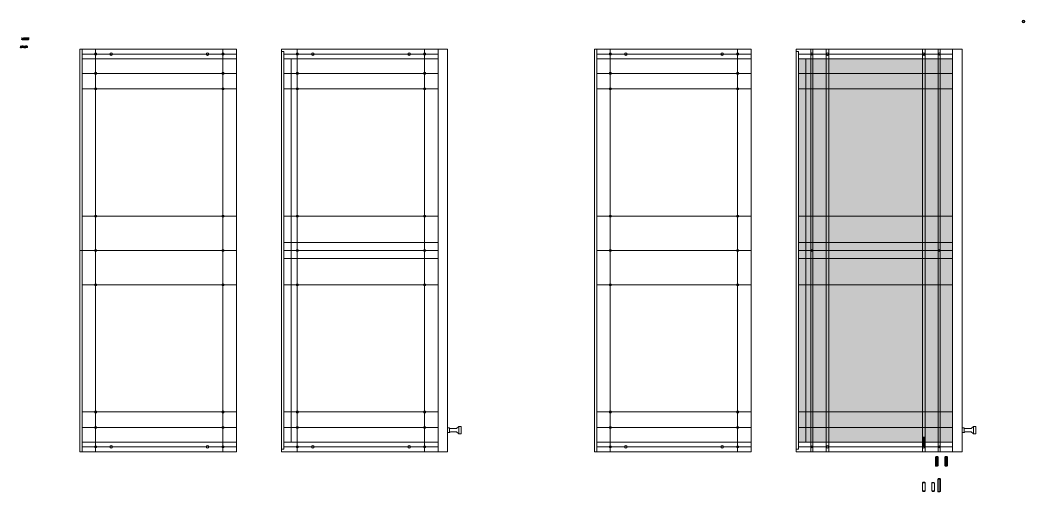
# Model space of a CAD drawing. Header units: centimetres. Extents: x -2268 to 3762, y -1681 to 1458.
# Drawn here: x 2479.5 to 2667, y -1299.6 to -1211.7 of the extents above; entities that cross this region are included whole.
import ezdxf

# ---------------------------------------------------------------- set-up
doc = ezdxf.new("R2010")
doc.units = ezdxf.units.CM
for name, color, linetype, lineweight in [('0_Num_Penna__7', 7, 'Continuous', 18), ('A-FURN_Num_Penna__252_Num_Penna__252_Num_Penna__3_Num_Penna__252_Num_Penna__252_Num_Penna__252_Num_Penna__252_Num_Penna__252_Num_Penna__252_Num_Penna__252_Num_Penna__252_Num_Penna__252_Num_Penna__252_Num_Penna__252_Num_Penna__2', 2, 'Continuous', 18), ('A-FURN_Num_Penna__252_Num_Penna__252_Num_Penna__3_Num_Penna__252_Num_Penna__252_Num_Penna__252_Num_Penna__252_Num_Penna__252_Num_Penna__252_Num_Penna__252_Num_Penna__252_Num_Penna__252_Num_Penna__252_Num_Penna__252_Num_Penna__23', 23, 'Continuous', 18), ('A-FURN_Num_Penna__252_Num_Penna__252_Num_Penna__3_Num_Penna__252_Num_Penna__252_Num_Penna__252_Num_Penna__252_Num_Penna__252_Num_Penna__252_Num_Penna__252_Num_Penna__252_Num_Penna__252_Num_Penna__252_Num_Penna__252_Num_Penna__3', 3, 'Continuous', 18), ('A-FURN_Num_Penna__252_Num_Penna__252_Num_Penna__3_Num_Penna__252_Num_Penna__252_Num_Penna__252_Num_Penna__252_Num_Penna__252_Num_Penna__252_Num_Penna__252_Num_Penna__252_Num_Penna__252_Num_Penna__252_Num_Penna__252_Num_Penna__5', 5, 'Continuous', 18), ('A-FURN_Num_Penna__252_Num_Penna__252_Num_Penna__3_Num_Penna__252_Num_Penna__252_Num_Penna__252_Num_Penna__252_Num_Penna__252_Num_Penna__252_Num_Penna__252_Num_Penna__252_Num_Penna__252_Num_Penna__252_Num_Penna__252_Num_Penna__6', 6, 'Continuous', 18), ('A-SECT-PATT_Num_Penna__6_Num_Penna__6_Num_Penna__6_Num_Penna__6_Num_Penna__6_Num_Penna__6_Num_Penna__6_Num_Penna__6_Num_Penna__6_Num_Penna__6_Num_Penna__6_Num_Penna__3_Num_Penna__3_Num_Penna__3', 3, 'Continuous', 18), ('A-SECT-PATT_Num_Penna__6_Num_Penna__6_Num_Penna__6_Num_Penna__6_Num_Penna__6_Num_Penna__6_Num_Penna__6_Num_Penna__6_Num_Penna__6_Num_Penna__6_Num_Penna__6_Num_Penna__6_Num_Penna__6_Num_Penna__6', 6, 'Continuous', 18), ('A-SECT-PATT_Num_Penna__6_Num_Penna__6_Num_Penna__6_Num_Penna__6_Num_Penna__6_Num_Penna__6_Num_Penna__6_Num_Penna__6_Num_Penna__6_Num_Penna__6_Num_Penna__6_Num_Penna__6_Num_Penna__6_Num_Penna__9', 9, 'Continuous', 18), ('filatura_Num_Penna__8', 8, 'Continuous', 18), ('PDF16_Geometry_Num_Penna__5_Num_Penna__5_Num_Penna__5_Num_Penna__5_Num_Penna__5_Num_Penna__5_Num_Penna__5_Num_Penna__5_Num_Penna__5_Num_Penna__5_Num_Penna__5_Num_Penna__5_Num_Penna__5_Num_Penna__5', 5, 'Continuous', 18), ('PDF16_Geometry_Num_Penna__6_Num_Penna__6_Num_Penna__6_Num_Penna__3_Num_Penna__3_Num_Penna__3_Num_Penna__3_Num_Penna__3_Num_Penna__9_Num_Penna__9_Num_Penna__9_Num_Penna__9_Num_Penna__9_Num_Penna__9', 9, 'Continuous', 18), ('PDF16_Geometry_Num_Penna__6_Num_Penna__6_Num_Penna__6_Num_Penna__6_Num_Penna__6_Num_Penna__6_Num_Penna__6_Num_Penna__6_Num_Penna__6_Num_Penna__6_Num_Penna__6_Num_Penna__6_Num_Penna__6_Num_Penna__6', 6, 'Continuous', 18), ('PDF22_Geometry_Num_Penna__1_Num_Penna__255_Num_Penna__3_Num_Penna__3_Num_Penna__3', 3, 'Continuous', 18), ('PDF22_Geometry_Num_Penna__1_Num_Penna__255_Num_Penna__3_Num_Penna__3_Num_Penna__6', 6, 'Continuous', 18), ('PDF22_Geometry_Num_Penna__1_Num_Penna__255_Num_Penna__5_Num_Penna__5_Num_Penna__5', 5, 'Continuous', 18), ('PDF2_Geometry_Num_Penna__7_Num_Penna__7_Num_Penna__7_Num_Penna__7_Num_Penna__7_Num_Penna__7_Num_Penna__7_Num_Penna__6', 6, 'Continuous', 18), ('PDF2_Geometry_Num_Penna__7_Num_Penna__7_Num_Penna__7_Num_Penna__7_Num_Penna__7_Num_Penna__7_Num_Penna__7_Num_Penna__7', 7, 'Continuous', 18), ('VITE_Num_Penna__7', 7, 'Continuous', 18)]:
    doc.layers.add(name, color=color, linetype=linetype, lineweight=lineweight)

msp = doc.modelspace()

# ---------------------------------------------------------------- hatches: boundary and pattern name
at = {"layer": 'A-FURN_Num_Penna__252_Num_Penna__252_Num_Penna__3_Num_Penna__252_Num_Penna__252_Num_Penna__252_Num_Penna__252_Num_Penna__252_Num_Penna__252_Num_Penna__252_Num_Penna__252_Num_Penna__252_Num_Penna__252_Num_Penna__252_Num_Penna__23', "linetype": 'Continuous', "lineweight": 0, "true_color": 0xbdafac}
msp.add_hatch(color=253, dxfattribs=at).paths.add_polyline_path([(2624.7301, -1218.8718), (2653.4801, -1218.8718), (2653.4801, -1290.2718), (2624.7301, -1290.2718)])

# ---------------------------------------------------------------- linework, layer by layer
at = {"layer": '0_Num_Penna__7', "color": 7, "linetype": 'Continuous', "lineweight": 18}
for p, q in [((2647.8301, -1289.4718), (2647.9301, -1289.3718)), ((2647.9301, -1289.3718), (2648.2301, -1289.3718)), ((2648.3301, -1289.4718), (2648.2301, -1289.3718)), ((2647.8301, -1291.0718), (2647.9301, -1291.1718)), ((2647.9301, -1291.1718), (2648.2301, -1291.1718)), ((2648.3301, -1291.0718), (2648.2301, -1291.1718)), ((2650.2717, -1293.0959), (2650.3717, -1292.9959)), ((2650.3717, -1292.9959), (2650.6717, -1292.9959)), ((2650.7717, -1293.0959), (2650.6717, -1292.9959)), ((2650.2717, -1294.6959), (2650.3717, -1294.7959)), ((2650.3717, -1294.7959), (2650.6717, -1294.7959)), ((2650.7717, -1294.6959), (2650.6717, -1294.7959)), ((2649.5769, -1297.8813), (2649.6769, -1297.7813)), ((2649.6769, -1297.7813), (2649.9769, -1297.7813)), ((2650.0769, -1297.8813), (2649.9769, -1297.7813)), ((2650.6994, -1297.1583), (2650.7994, -1297.0583)), ((2650.6994, -1297.1583), (2650.6994, -1299.4583)), ((2651.0994, -1297.0583), (2650.7994, -1297.0583)), ((2651.0994, -1297.0583), (2651.1994, -1297.1583)), ((2651.1994, -1298.0583), (2651.1994, -1297.1583)), ((2651.1994, -1298.0583), (2651.1994, -1299.4583)), ((2649.5769, -1299.3563), (2649.6769, -1299.4563)), ((2649.6769, -1299.4563), (2649.9769, -1299.4563)), ((2650.0769, -1299.3563), (2649.9769, -1299.4563)), ((2650.6994, -1299.4583), (2650.7994, -1299.5583)), ((2650.7994, -1299.3583), (2650.7994, -1299.0583)), ((2650.7994, -1299.5583), (2651.0994, -1299.5583)), ((2651.1994, -1299.4583), (2651.0994, -1299.5583))]:
    msp.add_line(p, q, dxfattribs=at)
at = {"layer": 'A-FURN_Num_Penna__252_Num_Penna__252_Num_Penna__3_Num_Penna__252_Num_Penna__252_Num_Penna__252_Num_Penna__252_Num_Penna__252_Num_Penna__252_Num_Penna__252_Num_Penna__252_Num_Penna__252_Num_Penna__252_Num_Penna__252_Num_Penna__2', "color": 2, "linetype": 'Continuous', "lineweight": 18, "flags": 128}
msp.add_lwpolyline([(2624.7301, -1218.8718), (2653.4801, -1218.8718), (2653.4801, -1290.2718), (2624.7301, -1290.2718)], close=True, dxfattribs=at)
at = {"layer": 'A-FURN_Num_Penna__252_Num_Penna__252_Num_Penna__3_Num_Penna__252_Num_Penna__252_Num_Penna__252_Num_Penna__252_Num_Penna__252_Num_Penna__252_Num_Penna__252_Num_Penna__252_Num_Penna__252_Num_Penna__252_Num_Penna__252_Num_Penna__3', "color": 3, "linetype": 'Continuous', "lineweight": 18}
for p, q in [((2647.9301, -1291.1718), (2648.2301, -1291.1718)), ((2650.3717, -1294.7959), (2650.6717, -1294.7959))]:
    msp.add_line(p, q, dxfattribs=at)
at = {"layer": 'A-FURN_Num_Penna__252_Num_Penna__252_Num_Penna__3_Num_Penna__252_Num_Penna__252_Num_Penna__252_Num_Penna__252_Num_Penna__252_Num_Penna__252_Num_Penna__252_Num_Penna__252_Num_Penna__252_Num_Penna__252_Num_Penna__252_Num_Penna__5', "color": 5, "linetype": 'Continuous', "lineweight": 18}
for p, q in [((2479.8583, -1215.0081), (2479.7776, -1215.2688)), ((2479.8849, -1215.2688), (2479.9656, -1215.0081)), ((2479.9936, -1215.0081), (2479.9129, -1215.2688)), ((2480.0202, -1215.2688), (2480.1009, -1215.0081)), ((2480.1288, -1215.0081), (2480.0482, -1215.2688)), ((2480.1555, -1215.2688), (2480.2362, -1215.0081)), ((2480.2641, -1215.0081), (2480.1835, -1215.2688)), ((2480.2908, -1215.2688), (2480.3715, -1215.0081)), ((2480.3994, -1215.0081), (2480.3188, -1215.2688)), ((2480.426, -1215.2688), (2480.5067, -1215.0081)), ((2480.5347, -1215.0081), (2480.4541, -1215.2688)), ((2480.5613, -1215.2688), (2480.642, -1215.0081)), ((2480.67, -1215.0081), (2480.5894, -1215.2688)), ((2480.6966, -1215.2688), (2480.7773, -1215.0081)), ((2480.8053, -1215.0081), (2480.7246, -1215.2688)), ((2480.8319, -1215.2688), (2480.9126, -1215.0081)), ((2480.9406, -1215.0081), (2480.8599, -1215.2688)), ((2480.9672, -1215.2688), (2481.0479, -1215.0081)), ((2481.0759, -1215.0081), (2480.9952, -1215.2688)), ((2479.6236, -1216.4873), (2479.543, -1216.748)), ((2479.6502, -1216.748), (2479.7309, -1216.4873)), ((2479.7589, -1216.4873), (2479.6783, -1216.748)), ((2479.7855, -1216.748), (2479.8662, -1216.4873)), ((2479.8942, -1216.4873), (2479.8136, -1216.748)), ((2479.9208, -1216.748), (2480.0015, -1216.4873)), ((2480.0295, -1216.4873), (2479.9488, -1216.748)), ((2480.0561, -1216.748), (2480.1368, -1216.4873)), ((2480.1648, -1216.4873), (2480.0841, -1216.748)), ((2480.1914, -1216.748), (2480.2721, -1216.4873)), ((2480.3001, -1216.4873), (2480.2194, -1216.748)), ((2480.3267, -1216.748), (2480.4074, -1216.4873)), ((2480.4353, -1216.4873), (2480.3547, -1216.748)), ((2480.462, -1216.748), (2480.5427, -1216.4873)), ((2480.5706, -1216.4873), (2480.49, -1216.748)), ((2480.5972, -1216.748), (2480.6779, -1216.4873)), ((2480.7059, -1216.4873), (2480.6253, -1216.748)), ((2480.7325, -1216.748), (2480.8132, -1216.4873)), ((2480.8412, -1216.4873), (2480.7606, -1216.748))]:
    msp.add_line(p, q, dxfattribs=at)
for centre, radius in [((2666.7055, -1211.9061), 0.25), ((2666.7055, -1211.9061), 0.15), ((2496.5341, -1217.9718), 0.25), ((2514.4841, -1217.9718), 0.25), ((2534.1413, -1217.9718), 0.25), ((2552.0913, -1217.9718), 0.25), ((2592.5229, -1217.9718), 0.25), ((2610.4729, -1217.9718), 0.25), ((2630.1301, -1217.9718), 0.25), ((2648.0801, -1217.9718), 0.25), ((2496.5341, -1291.1718), 0.25), ((2514.4841, -1291.1718), 0.25), ((2534.1413, -1291.1718), 0.25), ((2552.0913, -1291.1718), 0.25), ((2592.5229, -1291.1718), 0.25), ((2610.4729, -1291.1718), 0.25), ((2630.1301, -1291.1718), 0.25), ((2648.0801, -1291.1718), 0.25)]:
    msp.add_circle(centre, radius, dxfattribs=at)
at = {"layer": 'A-FURN_Num_Penna__252_Num_Penna__252_Num_Penna__3_Num_Penna__252_Num_Penna__252_Num_Penna__252_Num_Penna__252_Num_Penna__252_Num_Penna__252_Num_Penna__252_Num_Penna__252_Num_Penna__252_Num_Penna__252_Num_Penna__252_Num_Penna__6', "color": 6, "linetype": 'Continuous', "lineweight": 18}
for p, q in [((2479.8303, -1215.0081), (2479.8508, -1214.9418)), ((2479.8731, -1214.9603), (2479.8583, -1215.0081)), ((2479.8644, -1215.3351), (2479.8849, -1215.2688)), ((2479.9129, -1215.2688), (2479.8933, -1215.3325)), ((2479.9656, -1215.0081), (2479.9861, -1214.9418)), ((2480.0084, -1214.9602), (2479.9936, -1215.0081)), ((2479.9996, -1215.3351), (2480.0202, -1215.2688)), ((2480.0482, -1215.2688), (2480.0285, -1215.3325)), ((2480.1009, -1215.0081), (2480.1214, -1214.9418)), ((2480.1437, -1214.9603), (2480.1288, -1215.0081)), ((2480.1349, -1215.3351), (2480.1555, -1215.2688)), ((2480.1835, -1215.2688), (2480.1638, -1215.3325)), ((2481.0852, -1215.3367), (2480.188, -1215.3367)), ((2481.0852, -1215.3367), (2480.188, -1215.3367)), ((2480.2362, -1215.0081), (2480.2567, -1214.9418)), ((2480.263, -1214.8677), (2480.263, -1215.3674)), ((2481.1602, -1215.1384), (2480.263, -1215.1384)), ((2480.2789, -1214.9602), (2480.2641, -1215.0081)), ((2480.2702, -1215.3351), (2480.2908, -1215.2688)), ((2480.3188, -1215.2688), (2480.2991, -1215.3325)), ((2481.2067, -1214.9418), (2480.3095, -1214.9418)), ((2480.3715, -1215.0081), (2480.392, -1214.9418)), ((2480.4142, -1214.9602), (2480.3994, -1215.0081)), ((2480.4055, -1215.3351), (2480.426, -1215.2688)), ((2480.4541, -1215.2688), (2480.4344, -1215.3325)), ((2480.5067, -1215.0081), (2480.5273, -1214.9418)), ((2480.5495, -1214.9602), (2480.5347, -1215.0081)), ((2480.5408, -1215.3351), (2480.5613, -1215.2688)), ((2480.5894, -1215.2688), (2480.5697, -1215.3325)), ((2480.642, -1215.0081), (2480.6626, -1214.9418)), ((2480.6848, -1214.9602), (2480.67, -1215.0081)), ((2480.6761, -1215.3351), (2480.6966, -1215.2688)), ((2480.7246, -1215.2688), (2480.705, -1215.3325)), ((2480.7773, -1215.0081), (2480.7979, -1214.9418)), ((2480.8201, -1214.9602), (2480.8053, -1215.0081)), ((2480.8114, -1215.3351), (2480.8319, -1215.2688)), ((2480.8599, -1215.2688), (2480.8403, -1215.3325)), ((2480.9126, -1215.0081), (2480.9331, -1214.9418)), ((2480.9554, -1214.9602), (2480.9406, -1215.0081)), ((2480.9467, -1215.3351), (2480.9672, -1215.2688)), ((2480.9952, -1215.2688), (2480.9755, -1215.3324)), ((2481.0479, -1215.0081), (2481.0684, -1214.9418)), ((2481.0907, -1214.9602), (2481.0759, -1215.0081)), ((2479.5956, -1216.4873), (2479.6162, -1216.421)), ((2479.6384, -1216.4394), (2479.6236, -1216.4873)), ((2479.6297, -1216.8143), (2479.6502, -1216.748)), ((2479.6783, -1216.748), (2479.6586, -1216.8116)), ((2479.7309, -1216.4873), (2479.7515, -1216.421)), ((2479.7737, -1216.4394), (2479.7589, -1216.4873)), ((2479.765, -1216.8143), (2479.7855, -1216.748)), ((2479.8136, -1216.748), (2479.7939, -1216.8116)), ((2479.8662, -1216.4873), (2479.8868, -1216.421)), ((2479.909, -1216.4394), (2479.8942, -1216.4873)), ((2479.9003, -1216.8143), (2479.9208, -1216.748)), ((2479.9488, -1216.748), (2479.9292, -1216.8116)), ((2480.0015, -1216.4873), (2480.022, -1216.421)), ((2480.0443, -1216.4394), (2480.0295, -1216.4873)), ((2480.0356, -1216.8143), (2480.0561, -1216.748)), ((2480.0841, -1216.748), (2480.0644, -1216.8116)), ((2480.1368, -1216.4873), (2480.1573, -1216.421)), ((2480.1796, -1216.4394), (2480.1648, -1216.4873)), ((2480.1709, -1216.8143), (2480.1914, -1216.748)), ((2480.2194, -1216.748), (2480.1997, -1216.8116)), ((2480.2721, -1216.4873), (2480.2926, -1216.4209)), ((2480.3149, -1216.4394), (2480.3001, -1216.4873)), ((2480.3061, -1216.8143), (2480.3267, -1216.748)), ((2480.3547, -1216.748), (2480.335, -1216.8116)), ((2480.4074, -1216.4873), (2480.4279, -1216.421)), ((2480.4501, -1216.4394), (2480.4353, -1216.4873)), ((2480.4414, -1216.8143), (2480.462, -1216.748)), ((2480.49, -1216.748), (2480.4703, -1216.8116)), ((2480.5427, -1216.4873), (2480.5632, -1216.4209)), ((2480.5854, -1216.4394), (2480.5706, -1216.4873)), ((2480.5767, -1216.8143), (2480.5972, -1216.748)), ((2480.6253, -1216.748), (2480.6056, -1216.8116)), ((2480.6779, -1216.4873), (2480.6985, -1216.4209)), ((2480.7207, -1216.4394), (2480.7059, -1216.4873)), ((2480.712, -1216.8143), (2480.7325, -1216.748)), ((2480.7606, -1216.748), (2480.7409, -1216.8116)), ((2480.8132, -1216.4873), (2480.8338, -1216.4209)), ((2480.856, -1216.4394), (2480.8412, -1216.4873))]:
    msp.add_line(p, q, dxfattribs=at)
at = {"layer": 'A-SECT-PATT_Num_Penna__6_Num_Penna__6_Num_Penna__6_Num_Penna__6_Num_Penna__6_Num_Penna__6_Num_Penna__6_Num_Penna__6_Num_Penna__6_Num_Penna__6_Num_Penna__6_Num_Penna__3_Num_Penna__3_Num_Penna__3', "color": 3, "linetype": 'Continuous', "lineweight": 18}
for p, q in [((2493.6341, -1217.0718), (2493.6341, -1292.0718)), ((2517.3841, -1217.0718), (2517.3841, -1292.0718)), ((2531.2413, -1217.0718), (2531.2413, -1292.0718)), ((2554.9913, -1217.0718), (2554.9913, -1292.0718)), ((2589.6229, -1217.0718), (2589.6229, -1292.0718)), ((2613.3729, -1217.0718), (2613.3729, -1292.0718)), ((2627.0301, -1217.0718), (2627.0301, -1292.0718)), ((2627.4301, -1217.0718), (2627.4301, -1292.0718)), ((2629.8801, -1217.0718), (2629.8801, -1292.0718)), ((2630.3801, -1217.0718), (2630.3801, -1292.0718)), ((2647.8301, -1217.0718), (2647.8301, -1292.0718)), ((2648.3301, -1217.0718), (2648.3301, -1292.0718)), ((2650.7801, -1217.0718), (2650.7801, -1292.0718)), ((2651.1801, -1217.0718), (2651.1801, -1292.0718))]:
    msp.add_line(p, q, dxfattribs=at)
at = {"layer": 'A-SECT-PATT_Num_Penna__6_Num_Penna__6_Num_Penna__6_Num_Penna__6_Num_Penna__6_Num_Penna__6_Num_Penna__6_Num_Penna__6_Num_Penna__6_Num_Penna__6_Num_Penna__6_Num_Penna__6_Num_Penna__6_Num_Penna__6', "color": 6, "linetype": 'Continuous', "lineweight": 18}
for p, q in [((2491.1341, -1217.0718), (2491.1341, -1292.0718)), ((2528.7413, -1217.5218), (2528.7413, -1291.6218)), ((2587.1229, -1217.0718), (2587.1229, -1292.0718)), ((2624.7301, -1217.5218), (2624.7301, -1291.6218))]:
    msp.add_line(p, q, dxfattribs=at)
at = {"layer": 'A-SECT-PATT_Num_Penna__6_Num_Penna__6_Num_Penna__6_Num_Penna__6_Num_Penna__6_Num_Penna__6_Num_Penna__6_Num_Penna__6_Num_Penna__6_Num_Penna__6_Num_Penna__6_Num_Penna__6_Num_Penna__6_Num_Penna__9', "color": 9, "linetype": 'Continuous', "lineweight": 18}
for p, q in [((2530.0913, -1218.8718), (2530.0913, -1290.2718)), ((2626.0801, -1218.8718), (2626.0801, -1290.2718))]:
    msp.add_line(p, q, dxfattribs=at)
at = {"layer": 'filatura_Num_Penna__8', "color": 8, "linetype": 'Continuous', "lineweight": 18}
for p, q in [((2650.6994, -1297.1583), (2651.1994, -1297.1583)), ((2650.7994, -1297.0583), (2650.7994, -1299.5583)), ((2651.0994, -1297.0583), (2651.0994, -1299.5583)), ((2651.1994, -1299.4583), (2650.6994, -1299.4583))]:
    msp.add_line(p, q, dxfattribs=at)
at = {"layer": 'PDF16_Geometry_Num_Penna__5_Num_Penna__5_Num_Penna__5_Num_Penna__5_Num_Penna__5_Num_Penna__5_Num_Penna__5_Num_Penna__5_Num_Penna__5_Num_Penna__5_Num_Penna__5_Num_Penna__5_Num_Penna__5_Num_Penna__5', "color": 5, "linetype": 'Continuous', "lineweight": 18}
for p, q in [((2561.4001, -1287.3718), (2560.9641, -1287.7724)), ((2561.7913, -1287.3718), (2561.4001, -1287.3718)), ((2561.4001, -1287.3718), (2561.4001, -1288.7718)), ((2561.7913, -1287.3718), (2561.7913, -1288.7718)), ((2657.389, -1287.3718), (2656.953, -1287.7724)), ((2657.7801, -1287.3718), (2657.389, -1287.3718)), ((2657.389, -1287.3718), (2657.389, -1288.7718)), ((2657.7801, -1287.3718), (2657.7801, -1288.7718)), ((2559.6567, -1287.624), (2559.2913, -1287.624)), ((2559.2913, -1287.624), (2559.2913, -1288.5195)), ((2559.6567, -1288.5195), (2559.2913, -1288.5195)), ((2559.6567, -1287.624), (2559.6567, -1288.5195)), ((2560.9641, -1287.7724), (2559.8052, -1287.7724)), ((2560.9641, -1288.3711), (2559.8052, -1288.3711)), ((2561.4001, -1288.7718), (2560.9641, -1288.3711)), ((2561.7913, -1288.7718), (2561.4001, -1288.7718)), ((2655.6456, -1287.624), (2655.2801, -1287.624)), ((2655.2801, -1287.624), (2655.2801, -1288.5195)), ((2655.6456, -1288.5195), (2655.2801, -1288.5195)), ((2655.6456, -1287.624), (2655.6456, -1288.5195)), ((2656.953, -1287.7724), (2655.794, -1287.7724)), ((2656.953, -1288.3711), (2655.794, -1288.3711)), ((2657.389, -1288.7718), (2656.953, -1288.3711)), ((2657.7801, -1288.7718), (2657.389, -1288.7718))]:
    msp.add_line(p, q, dxfattribs=at)
for centre, start, end in [((2559.8052, -1287.624), 180, 270), ((2559.8052, -1288.5195), 90, 180), ((2655.794, -1287.624), 180, 270), ((2655.794, -1288.5195), 90, 180)]:
    msp.add_arc(centre, 0.1485, start, end, dxfattribs=at)
at = {"layer": 'PDF16_Geometry_Num_Penna__6_Num_Penna__6_Num_Penna__6_Num_Penna__3_Num_Penna__3_Num_Penna__3_Num_Penna__3_Num_Penna__3_Num_Penna__9_Num_Penna__9_Num_Penna__9_Num_Penna__9_Num_Penna__9_Num_Penna__9', "color": 9, "linetype": 'Continuous', "lineweight": 18}
for p, q in [((2491.1341, -1217.9718), (2519.8841, -1217.9718)), ((2528.7413, -1217.9718), (2557.4913, -1217.9718)), ((2587.1229, -1217.9718), (2615.8729, -1217.9718)), ((2624.7301, -1217.9718), (2653.4801, -1217.9718)), ((2491.1341, -1218.8718), (2519.8841, -1218.8718)), ((2587.1229, -1218.8718), (2615.8729, -1218.8718)), ((2491.1341, -1221.5718), (2519.8841, -1221.5718)), ((2528.7413, -1221.5718), (2557.4913, -1221.5718)), ((2587.1229, -1221.5718), (2615.8729, -1221.5718)), ((2624.7301, -1221.5718), (2653.4801, -1221.5718)), ((2491.1341, -1224.4718), (2519.8841, -1224.4718)), ((2528.7413, -1224.4718), (2557.4913, -1224.4718)), ((2587.1229, -1224.4718), (2615.8729, -1224.4718)), ((2624.7301, -1224.4718), (2653.4801, -1224.4718)), ((2491.1341, -1284.6718), (2519.8841, -1284.6718)), ((2528.7413, -1284.6718), (2557.4913, -1284.6718)), ((2587.1229, -1284.6718), (2615.8729, -1284.6718)), ((2624.7301, -1284.6718), (2653.4801, -1284.6718)), ((2491.1341, -1287.5718), (2519.8841, -1287.5718)), ((2528.7413, -1287.5718), (2557.4913, -1287.5718)), ((2587.1229, -1287.5718), (2615.8729, -1287.5718)), ((2624.7301, -1287.5718), (2653.4801, -1287.5718)), ((2491.1341, -1290.2718), (2519.8841, -1290.2718)), ((2491.1341, -1291.1718), (2519.8841, -1291.1718)), ((2528.7413, -1291.1718), (2557.4913, -1291.1718)), ((2587.1229, -1290.2718), (2615.8729, -1290.2718)), ((2587.1229, -1291.1718), (2615.8729, -1291.1718)), ((2624.7301, -1291.1718), (2653.4801, -1291.1718))]:
    msp.add_line(p, q, dxfattribs=at)
at = {"layer": 'PDF16_Geometry_Num_Penna__6_Num_Penna__6_Num_Penna__6_Num_Penna__6_Num_Penna__6_Num_Penna__6_Num_Penna__6_Num_Penna__6_Num_Penna__6_Num_Penna__6_Num_Penna__6_Num_Penna__6_Num_Penna__6_Num_Penna__6', "color": 6, "linetype": 'Continuous', "lineweight": 18}
for p, q in [((2490.6841, -1292.0718), (2490.6841, -1217.0718)), ((2490.6841, -1217.0718), (2519.8841, -1217.0718)), ((2519.8841, -1217.0718), (2519.8841, -1292.0718)), ((2528.2913, -1291.6218), (2528.2913, -1217.0718)), ((2528.2913, -1217.0718), (2559.2913, -1217.0718)), ((2528.2913, -1217.5218), (2528.2913, -1217.0718)), ((2528.2913, -1217.5218), (2528.7413, -1217.5218)), ((2557.4913, -1217.0718), (2557.4913, -1292.0718)), ((2559.2913, -1217.0718), (2559.2913, -1292.0718)), ((2586.6729, -1292.0718), (2586.6729, -1217.0718)), ((2586.6729, -1217.0718), (2615.8729, -1217.0718)), ((2615.8729, -1217.0718), (2615.8729, -1292.0718)), ((2624.2801, -1291.6218), (2624.2801, -1217.0718)), ((2624.2801, -1217.0718), (2655.2801, -1217.0718)), ((2624.2801, -1217.5218), (2624.2801, -1217.0718)), ((2624.2801, -1217.5218), (2624.7301, -1217.5218)), ((2653.4801, -1217.0718), (2653.4801, -1292.0718)), ((2655.2801, -1217.0718), (2655.2801, -1292.0718)), ((2528.7413, -1218.8718), (2557.4913, -1218.8718)), ((2624.7301, -1218.8718), (2653.4801, -1218.8718)), ((2528.7413, -1290.2718), (2557.4913, -1290.2718)), ((2528.7413, -1291.6218), (2528.7413, -1290.2718)), ((2624.7301, -1290.2718), (2653.4801, -1290.2718)), ((2624.7301, -1291.6218), (2624.7301, -1290.2718)), ((2490.6841, -1292.0718), (2519.8841, -1292.0718)), ((2528.2913, -1292.0718), (2528.2913, -1291.6218)), ((2528.2913, -1291.6218), (2528.7413, -1291.6218)), ((2528.2913, -1292.0718), (2559.2913, -1292.0718)), ((2586.6729, -1292.0718), (2615.8729, -1292.0718)), ((2624.2801, -1292.0718), (2624.2801, -1291.6218)), ((2624.2801, -1291.6218), (2624.7301, -1291.6218)), ((2624.2801, -1292.0718), (2655.2801, -1292.0718))]:
    msp.add_line(p, q, dxfattribs=at)
at = {"layer": 'PDF22_Geometry_Num_Penna__1_Num_Penna__255_Num_Penna__3_Num_Penna__3_Num_Penna__3', "color": 3, "linetype": 'Continuous', "lineweight": 18}
for p, q in [((2519.8841, -1248.1718), (2491.1341, -1248.1718)), ((2557.4913, -1248.1718), (2528.7413, -1248.1718)), ((2615.8729, -1248.1718), (2587.1229, -1248.1718)), ((2653.4801, -1248.1718), (2624.7301, -1248.1718)), ((2519.8841, -1254.5718), (2490.6841, -1254.5718)), ((2557.4913, -1254.5718), (2528.7413, -1254.5718)), ((2615.8729, -1254.5718), (2587.1229, -1254.5718)), ((2653.4801, -1254.5718), (2624.7301, -1254.5718)), ((2519.8841, -1260.9718), (2491.1341, -1260.9718)), ((2557.4913, -1260.9718), (2528.7413, -1260.9718)), ((2615.8729, -1260.9718), (2587.1229, -1260.9718)), ((2653.4801, -1260.9718), (2624.7301, -1260.9718))]:
    msp.add_line(p, q, dxfattribs=at)
at = {"layer": 'PDF22_Geometry_Num_Penna__1_Num_Penna__255_Num_Penna__3_Num_Penna__3_Num_Penna__6', "color": 6, "linetype": 'Continuous', "lineweight": 18}
for p, q in [((2557.4913, -1253.0718), (2528.7413, -1253.0718)), ((2653.4801, -1253.0718), (2624.7301, -1253.0718)), ((2557.4913, -1256.0718), (2528.7413, -1256.0718)), ((2653.4801, -1256.0718), (2624.7301, -1256.0718))]:
    msp.add_line(p, q, dxfattribs=at)
at = {"layer": 'PDF22_Geometry_Num_Penna__1_Num_Penna__255_Num_Penna__5_Num_Penna__5_Num_Penna__5', "color": 5, "linetype": 'Continuous', "lineweight": 18}
for centre in [(2493.6341, -1217.9718), (2517.3841, -1217.9718), (2531.2413, -1217.9718), (2554.9913, -1217.9718), (2589.6229, -1217.9718), (2613.3729, -1217.9718), (2627.2301, -1217.9718), (2650.9801, -1217.9718), (2493.6341, -1221.5718), (2517.3841, -1221.5718), (2531.2413, -1221.5718), (2554.9913, -1221.5718), (2589.6229, -1221.5718), (2613.3729, -1221.5718), (2493.6341, -1224.4718), (2517.3841, -1224.4718), (2531.2413, -1224.4718), (2554.9913, -1224.4718), (2589.6229, -1224.4718), (2613.3729, -1224.4718), (2493.6341, -1248.1718), (2517.3841, -1248.1718), (2531.2413, -1248.1718), (2554.9913, -1248.1718), (2589.6229, -1248.1718), (2613.3729, -1248.1718), (2493.6341, -1254.5718), (2517.3841, -1254.5718), (2531.2413, -1254.5718), (2554.9913, -1254.5718), (2589.6229, -1254.5718), (2613.3729, -1254.5718), (2627.2301, -1254.5718), (2650.9801, -1254.5718), (2493.6341, -1260.9718), (2517.3841, -1260.9718), (2531.2413, -1260.9718), (2554.9913, -1260.9718), (2589.6229, -1260.9718), (2613.3729, -1260.9718), (2493.6341, -1284.6718), (2517.3841, -1284.6718), (2531.2413, -1284.6718), (2554.9913, -1284.6718), (2589.6229, -1284.6718), (2613.3729, -1284.6718), (2493.6341, -1287.5718), (2517.3841, -1287.5718), (2531.2413, -1287.5718), (2554.9913, -1287.5718), (2589.6229, -1287.5718), (2613.3729, -1287.5718), (2493.6341, -1291.1718), (2517.3841, -1291.1718), (2531.2413, -1291.1718), (2554.9913, -1291.1718), (2589.6229, -1291.1718), (2613.3729, -1291.1718), (2627.2301, -1291.1718), (2650.9801, -1291.1718)]:
    msp.add_circle(centre, 0.2, dxfattribs=at)
at = {"layer": 'PDF2_Geometry_Num_Penna__7_Num_Penna__7_Num_Penna__7_Num_Penna__7_Num_Penna__7_Num_Penna__7_Num_Penna__7_Num_Penna__6', "color": 6, "linetype": 'Continuous', "lineweight": 18, "flags": 128}
for points in [[(2479.8849, -1215.2688), (2479.7776, -1215.2688)], [(2479.8583, -1215.0081), (2479.9656, -1215.0081)], [(2480.0202, -1215.2688), (2479.9129, -1215.2688)], [(2479.9936, -1215.0081), (2480.1009, -1215.0081)], [(2480.1555, -1215.2688), (2480.0482, -1215.2688)], [(2480.1288, -1215.0081), (2480.2362, -1215.0081)], [(2480.2908, -1215.2688), (2480.1835, -1215.2688)], [(2480.2641, -1215.0081), (2480.3715, -1215.0081)], [(2480.426, -1215.2688), (2480.3188, -1215.2688)], [(2480.3994, -1215.0081), (2480.5067, -1215.0081)], [(2480.5613, -1215.2688), (2480.4541, -1215.2688)], [(2480.5347, -1215.0081), (2480.642, -1215.0081)], [(2480.6966, -1215.2688), (2480.5894, -1215.2688)], [(2480.67, -1215.0081), (2480.7773, -1215.0081)], [(2480.8319, -1215.2688), (2480.7246, -1215.2688)], [(2480.8053, -1215.0081), (2480.9126, -1215.0081)], [(2480.9672, -1215.2688), (2480.8599, -1215.2688)], [(2480.9406, -1215.0081), (2481.0479, -1215.0081)], [(2479.6502, -1216.748), (2479.543, -1216.748)], [(2479.6236, -1216.4873), (2479.7309, -1216.4873)], [(2479.7855, -1216.748), (2479.6783, -1216.748)], [(2479.7589, -1216.4873), (2479.8662, -1216.4873)], [(2479.9208, -1216.748), (2479.8136, -1216.748)], [(2479.8942, -1216.4873), (2480.0015, -1216.4873)], [(2480.0561, -1216.748), (2479.9488, -1216.748)], [(2480.0295, -1216.4873), (2480.1368, -1216.4873)], [(2480.1914, -1216.748), (2480.0841, -1216.748)], [(2480.1648, -1216.4873), (2480.2721, -1216.4873)], [(2480.3267, -1216.748), (2480.2194, -1216.748)], [(2480.3001, -1216.4873), (2480.4074, -1216.4873)], [(2480.462, -1216.748), (2480.3547, -1216.748)], [(2480.4353, -1216.4873), (2480.5427, -1216.4873)], [(2480.5972, -1216.748), (2480.49, -1216.748)], [(2480.5706, -1216.4873), (2480.6779, -1216.4873)], [(2480.7325, -1216.748), (2480.6253, -1216.748)], [(2480.7059, -1216.4873), (2480.8132, -1216.4873)]]:
    msp.add_lwpolyline(points, dxfattribs=at)
for points in [[(2479.8508, -1214.9418, -0.19894035), (2479.8731, -1214.9603)], [(2479.8933, -1215.3325, -0.19871582), (2479.8644, -1215.3351)], [(2479.9861, -1214.9418, -0.19900669), (2480.0084, -1214.9602)], [(2480.0285, -1215.3325, -0.19962767), (2479.9996, -1215.3351)], [(2480.1214, -1214.9418, -0.19889842), (2480.1437, -1214.9602)], [(2480.1638, -1215.3325, -0.19851381), (2480.1349, -1215.3351)], [(2480.2567, -1214.9418, -0.19895428), (2480.2789, -1214.9602)], [(2480.2991, -1215.3325, -0.19928094), (2480.2702, -1215.3351)], [(2480.392, -1214.9418, -0.19894035), (2480.4142, -1214.9602)], [(2480.4344, -1215.3325, -0.19871582), (2480.4055, -1215.3351)], [(2480.5273, -1214.9418, -0.19900669), (2480.5495, -1214.9602)], [(2480.5697, -1215.3325, -0.19962767), (2480.5408, -1215.3351)], [(2480.6626, -1214.9418, -0.19889842), (2480.6848, -1214.9602)], [(2480.705, -1215.3325, -0.19851381), (2480.6761, -1215.3351)], [(2480.7979, -1214.9418, -0.19895428), (2480.8201, -1214.9602)], [(2480.8402, -1215.3325, -0.19928094), (2480.8114, -1215.3351)], [(2480.9331, -1214.9418, -0.19894035), (2480.9554, -1214.9602)], [(2480.9755, -1215.3324, -0.19871582), (2480.9467, -1215.3351)], [(2481.0759, -1215.0081), (2481.1056, -1215.0081, -0.19953036), (2481.1225, -1215.0151, -0.11687713), (2481.1465, -1215.0539, -0.16288803), (2481.1465, -1215.2228, -0.11683184), (2481.1225, -1215.2618, -0.19841798), (2481.1056, -1215.2688), (2480.9952, -1215.2688)], [(2481.0684, -1214.9418, -0.19900669), (2481.0907, -1214.9602)], [(2479.6162, -1216.421, -0.19894035), (2479.6384, -1216.4394)], [(2479.6586, -1216.8116, -0.19871582), (2479.6297, -1216.8143)], [(2479.7515, -1216.421, -0.19900669), (2479.7737, -1216.4394)], [(2479.7939, -1216.8116, -0.19962767), (2479.765, -1216.8143)], [(2479.8868, -1216.421, -0.19889842), (2479.909, -1216.4394)], [(2479.9292, -1216.8116, -0.19851381), (2479.9003, -1216.8143)], [(2480.022, -1216.421, -0.19895428), (2480.0443, -1216.4394)], [(2480.0644, -1216.8116, -0.19928094), (2480.0356, -1216.8143)], [(2480.1573, -1216.421, -0.19894035), (2480.1796, -1216.4394)], [(2480.1997, -1216.8116, -0.19871582), (2480.1709, -1216.8143)], [(2480.2926, -1216.4209, -0.19900669), (2480.3149, -1216.4394)], [(2480.335, -1216.8116, -0.19962767), (2480.3061, -1216.8143)], [(2480.4279, -1216.421, -0.19889842), (2480.4501, -1216.4394)], [(2480.4703, -1216.8116, -0.19851381), (2480.4414, -1216.8143)], [(2480.5632, -1216.4209, -0.19895428), (2480.5854, -1216.4394)], [(2480.6056, -1216.8116, -0.19928094), (2480.5767, -1216.8143)], [(2480.6985, -1216.4209, -0.19894035), (2480.7207, -1216.4394)], [(2480.7409, -1216.8116, -0.19871582), (2480.712, -1216.8143)], [(2480.8412, -1216.4873), (2480.871, -1216.4873, -0.19953036), (2480.8879, -1216.4943, -0.11687713), (2480.9118, -1216.5331, -0.16288803), (2480.9118, -1216.702, -0.11683184), (2480.8879, -1216.741, -0.19841798), (2480.871, -1216.748), (2480.7606, -1216.748)], [(2480.8338, -1216.4209, -0.19900669), (2480.856, -1216.4394)]]:
    msp.add_lwpolyline(points, format="xyb", dxfattribs=at)
at = {"layer": 'PDF2_Geometry_Num_Penna__7_Num_Penna__7_Num_Penna__7_Num_Penna__7_Num_Penna__7_Num_Penna__7_Num_Penna__7_Num_Penna__7', "color": 7, "linetype": 'Continuous', "lineweight": 18, "flags": 128}
for points in [[(2647.8301, -1289.4718), (2647.8301, -1291.0718)], [(2647.9041, -1289.4718), (2647.9041, -1291.0718)], [(2647.9922, -1289.4718), (2647.9922, -1291.0718)], [(2648.0805, -1289.4718), (2648.0805, -1291.0718)], [(2648.1686, -1289.4718), (2648.1686, -1291.0718)], [(2648.2568, -1289.4718), (2648.2568, -1291.0718)], [(2648.3301, -1291.0718), (2648.3301, -1289.4718)], [(2650.2717, -1293.0959), (2650.2717, -1294.6959)], [(2650.3457, -1293.0959), (2650.3457, -1294.6959)], [(2650.4338, -1293.0959), (2650.4338, -1294.6959)], [(2650.5221, -1293.0959), (2650.5221, -1294.6959)], [(2650.6103, -1293.0959), (2650.6103, -1294.6959)], [(2650.6984, -1293.0959), (2650.6984, -1294.6959)], [(2650.7717, -1294.6959), (2650.7717, -1293.0959)], [(2652.007, -1293.0959), (2652.007, -1294.6709)], [(2652.0809, -1293.0959), (2652.0809, -1294.6709)], [(2652.1691, -1293.0959), (2652.1691, -1294.6709)], [(2652.2573, -1293.0959), (2652.2573, -1294.6709)], [(2652.3455, -1293.0959), (2652.3455, -1294.6709)], [(2652.4337, -1293.0959), (2652.4337, -1294.6709)], [(2652.507, -1294.6709), (2652.507, -1293.0959)]]:
    msp.add_lwpolyline(points, dxfattribs=at)
at = {"layer": 'VITE_Num_Penna__7', "color": 7, "linetype": 'Continuous', "lineweight": 18}
for p, q in [((2652.007, -1293.0959), (2652.132, -1292.9709)), ((2652.382, -1292.9709), (2652.507, -1293.0959)), ((2652.007, -1294.6709), (2652.132, -1294.7959)), ((2652.382, -1294.7959), (2652.507, -1294.6709)), ((2647.8287, -1297.8813), (2647.9537, -1297.7563)), ((2648.3287, -1297.8813), (2648.2037, -1297.7563)), ((2647.8287, -1299.3563), (2647.9537, -1299.4813)), ((2648.2037, -1299.4813), (2648.3287, -1299.3563))]:
    msp.add_line(p, q, dxfattribs=at)
at = {"layer": 'VITE_Num_Penna__7', "color": 7, "linetype": 'Continuous', "lineweight": 18, "flags": 128}
for points in [[(2648.3301, -1289.4718), (2647.8301, -1289.4718)], [(2648.3301, -1291.0718), (2647.8301, -1291.0718)], [(2650.7717, -1293.0959), (2650.2717, -1293.0959)], [(2652.507, -1293.0959), (2652.007, -1293.0959)], [(2652.132, -1292.9709), (2652.382, -1292.9709)], [(2650.7717, -1294.6959), (2650.2717, -1294.6959)], [(2652.507, -1294.6709), (2652.007, -1294.6709)], [(2652.132, -1294.7959), (2652.382, -1294.7959)], [(2648.2037, -1297.7563), (2647.9537, -1297.7563)], [(2648.3287, -1299.3563), (2647.8287, -1299.3563)], [(2647.9537, -1299.4813), (2648.2037, -1299.4813)], [(2650.0769, -1299.3563), (2649.5769, -1299.3563)]]:
    msp.add_lwpolyline(points, dxfattribs=at)
for points in [[(2647.8287, -1299.3563), (2648.3287, -1299.3563), (2648.3287, -1297.8813), (2647.8287, -1297.8813)], [(2649.5769, -1299.3563), (2650.0769, -1299.3563), (2650.0769, -1297.8813), (2649.5769, -1297.8813)]]:
    msp.add_lwpolyline(points, close=True, dxfattribs=at)

doc.saveas('drawing.dxf')
